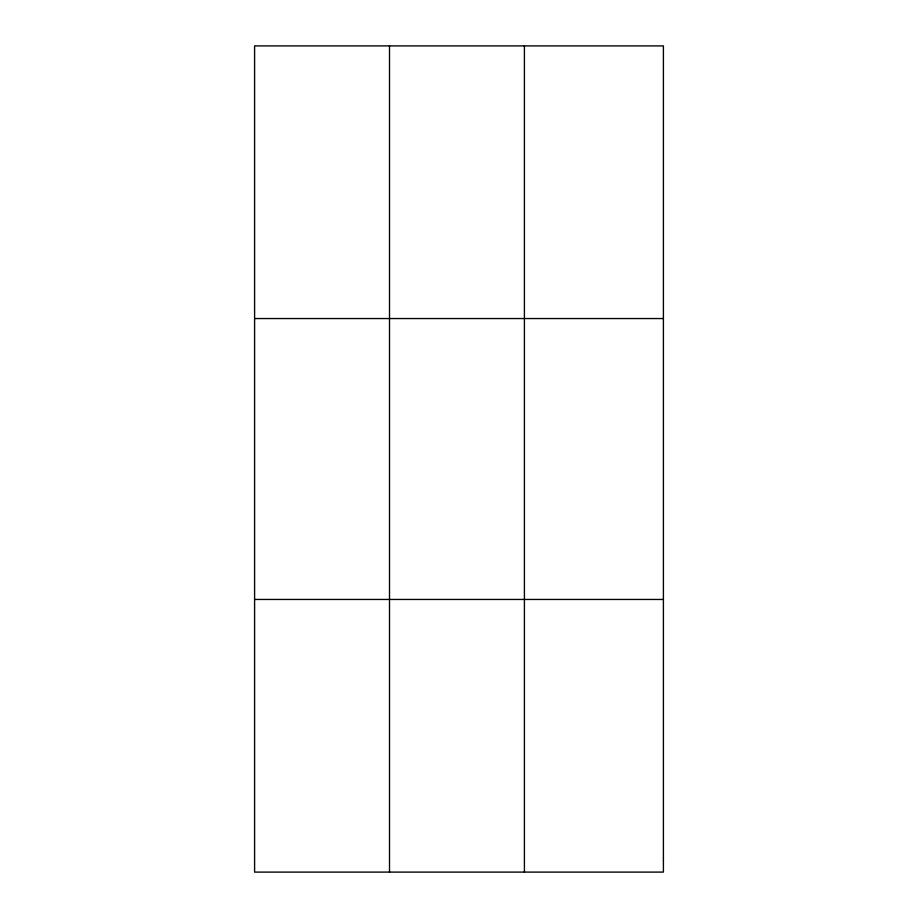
<?xml version="1.0" encoding="UTF-8"?>
<svg xmlns="http://www.w3.org/2000/svg" width="918" height="918" viewBox="0 0 918 918"><rect width="100%" height="100%" fill="white"/><g stroke="black" fill="none" stroke-linecap="round" stroke-linejoin="round"><path stroke-width="1.38" d="M389.507 872.1L389.507 45.9M524.408 872.1L524.408 45.9M254.596 318.546L663.404 318.546M254.596 599.454L663.404 599.454M663.404 860.74L663.404 872.1L254.596 872.1L254.596 45.9L663.404 45.9L663.404 860.74"/></g></svg>
